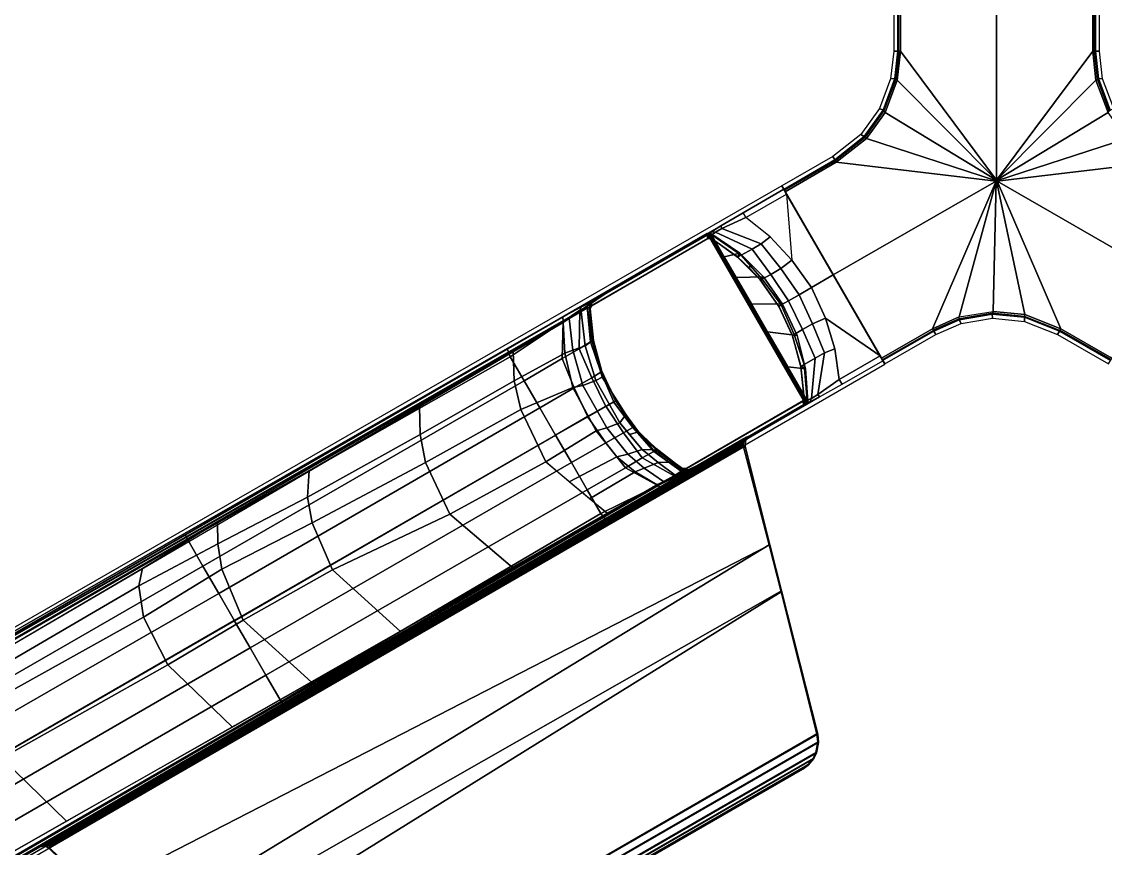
# Model space of a CAD drawing. Header units: millimetres. Extents: x 22804 to 54168, y 19058 to 39187.
# Drawn here: x 47854.3 to 48073.3, y 25309.7 to 25476.7 of the extents above; entities that cross this region are included whole.
import ezdxf

# ---------------------------------------------------------------- set-up
doc = ezdxf.new("R2010")
doc.units = ezdxf.units.MM
doc.header["$LTSCALE"] = 20
for name, color, linetype in [('Furniture', 31, 'Continuous'), ('TABLE-BASE', 6, 'Continuous'), ('TABLE-TOPVEN', 6, 'Continuous')]:
    doc.layers.add(name, color=color, linetype=linetype)

# ---------------------------------------------------------------- blocks, each defined once
blk = doc.blocks.new('table')
at = {"layer": 'TABLE-BASE', "color": 4}
for p, q in [((-3.7026, 9.5598, 25.958), (-3.699, 9.5501, 25.958)), ((-3.699, 9.5393, 25.958), (-3.7025, 9.5254, 25.958)), ((-3.699, 9.5501, 25.958), (-3.699, 9.5393, 25.958))]:
    blk.add_line(p, q, dxfattribs=at)
for points in [[(-5.9986, 12.0245, 4.0515), (-5.251, 13.3195, 4.0515), (-5.9133, 13.7019, 3.9329), (-6.1478, 13.2956, 3.9329)], [(-6.001, 12.0205, 4.0515), (-5.9986, 12.0245, 4.0515), (-6.1478, 13.2956, 3.9329), (-6.3382, 13.055, 3.9302)], [(-5.9986, 12.0245, 4.0515), (-4.8232, 12.5309, 3.9329), (-4.5886, 12.9371, 3.9329), (-5.251, 13.3195, 4.0515)], [(-6.001, 12.0205, 4.0515), (-6.3382, 13.055, 3.9302), (-6.5445, 12.9069, 3.9287), (-6.0056, 12.0205, 4.0515)], [(-6.5621, 12.9235, 3.9006), (-6.576, 12.9522, 2.988), (-6.8121, 12.8634, 2.988), (-6.8138, 12.8303, 3.9033)], [(-4.8232, 12.5309, 3.9329), (-4.8121, 12.5243, 3.9238), (-4.5774, 12.9306, 3.9225), (-4.5886, 12.9371, 3.9329)], [(-4.8121, 12.5243, 3.9238), (-4.8052, 12.5201, 3.9054), (-4.5705, 12.9266, 3.9054), (-4.5774, 12.9306, 3.9225)], [(-6.8138, 12.8303, 3.9033), (-6.8121, 12.8634, 2.988), (-7.0315, 12.8382, 2.988), (-7.0315, 12.8062, 3.9054)], [(-6.556, 12.9168, 3.9114), (-6.5621, 12.9235, 3.9006), (-6.8138, 12.8303, 3.9033), (-6.8091, 12.8218, 3.9225)], [(-6.5445, 12.9069, 3.9287), (-6.556, 12.9168, 3.9114), (-6.8091, 12.8218, 3.9225), (-6.8009, 12.8104, 3.9311)], [(-6.0056, 12.0205, 4.0515), (-6.5445, 12.9069, 3.9287), (-6.8009, 12.8104, 3.9311)], [(-4.8052, 12.5201, 3.9054), (-4.7775, 12.5041, 2.988), (-4.5428, 12.9106, 2.988), (-4.5705, 12.9266, 3.9054)], [(-7.0315, 12.8062, 3.9054), (-7.0315, 12.8382, 2.988), (-7.501, 12.8382, 2.988), (-7.501, 12.8062, 3.9054)], [(-7.0317, 12.7982, 3.9238), (-7.0315, 12.8062, 3.9054), (-7.501, 12.8062, 3.9054), (-7.501, 12.8001, 3.9225)], [(-7.0319, 12.7852, 3.9329), (-7.0317, 12.7982, 3.9238), (-7.501, 12.8001, 3.9225), (-7.501, 12.7853, 3.9329)], [(-6.0056, 12.0205, 4.0515), (-7.0319, 12.7852, 3.9329), (-7.501, 12.7853, 3.9329), (-7.501, 12.0205, 4.0515)], [(-6.8009, 12.8104, 3.9311), (-6.8091, 12.8218, 3.9225), (-7.0317, 12.7982, 3.9238), (-7.0319, 12.7852, 3.9329)], [(-6.0056, 12.0205, 4.0515), (-6.8009, 12.8104, 3.9311), (-7.0319, 12.7852, 3.9329), (-6.0056, 12.0205, 4.0515)], [(-6.8091, 12.8218, 3.9225), (-6.8138, 12.8303, 3.9033), (-7.0315, 12.8062, 3.9054), (-7.0317, 12.7982, 3.9238)], [(-4.9364, 12.2458, 3.9302), (-4.8233, 12.531, 3.9329), (-5.9986, 12.0245, 4.0515), (-6.001, 12.0205, 4.0515)], [(-4.9364, 12.2458, 3.9302), (-4.9218, 12.2421, 3.9212), (-4.8105, 12.5235, 3.9225), (-4.8233, 12.531, 3.9329)], [(-4.9218, 12.2421, 3.9212), (-4.9141, 12.2422, 3.9021), (-4.8053, 12.5203, 3.9054), (-4.8105, 12.5235, 3.9225)], [(-4.9141, 12.2422, 3.9021), (-4.8815, 12.2414, 2.988), (-4.7775, 12.5042, 2.988), (-4.8053, 12.5203, 3.9054)], [(-5.9986, 12.0164, 4.0515), (-4.9615, 11.9931, 3.9287), (-4.9364, 12.2458, 3.9302), (-6.001, 12.0205, 4.0515)], [(-4.9615, 11.9931, 3.9287), (-4.9472, 11.9881, 3.9114), (-4.9218, 12.2421, 3.9212), (-4.9364, 12.2458, 3.9302)], [(-4.9472, 11.9881, 3.9114), (-4.9383, 11.9862, 3.9006), (-4.9141, 12.2422, 3.9021), (-4.9218, 12.2421, 3.9212)], [(-4.9383, 11.9862, 3.9006), (-4.9065, 11.9885, 2.988), (-4.8815, 12.2414, 2.988), (-4.9141, 12.2422, 3.9021)], [(-6.0056, 12.0205, 4.0515), (-7.501, 12.0205, 4.0515), (-7.501, 11.2556, 3.9329), (-7.0319, 11.2557, 3.9329)], [(-6.0056, 12.0205, 4.0515), (-7.0318, 11.2556, 3.9329), (-6.8008, 11.2304, 3.9311), (-6.0056, 12.0205, 4.0515)], [(-6.8008, 11.2304, 3.9311), (-6.8008, 11.2304, 3.9311), (-6.5444, 11.134, 3.9287), (-6.0056, 12.0205, 4.0515)], [(-6.0056, 12.0205, 4.0515), (-6.5444, 11.134, 3.9287), (-6.3381, 10.9859, 3.9302), (-6.001, 12.0205, 4.0515)], [(-6.3381, 10.9859, 3.9302), (-6.1477, 10.7453, 3.9329), (-5.9986, 12.0164, 4.0515), (-6.001, 12.0205, 4.0515)], [(-5.9986, 12.0164, 4.0515), (-6.1478, 10.7453, 3.9329), (-5.9133, 10.339, 3.9329), (-5.251, 10.7214, 4.0515)], [(-5.9986, 12.0164, 4.0515), (-4.8231, 11.5102, 3.9329), (-4.9169, 11.7228, 3.9311), (-5.9986, 12.0164, 4.0515)], [(-4.9169, 11.7228, 3.9311), (-4.9169, 11.7228, 3.9311), (-4.9615, 11.9931, 3.9287), (-5.9986, 12.0164, 4.0515)], [(-5.9986, 12.0164, 4.0515), (-5.251, 10.7214, 4.0515), (-4.5886, 11.1038, 3.9329), (-4.8232, 11.51, 3.9329)], [(-4.9028, 11.7214, 3.9225), (-4.8932, 11.7216, 3.9033), (-4.9383, 11.9862, 3.9006), (-4.9472, 11.9881, 3.9114)], [(-4.8932, 11.7216, 3.9033), (-4.8653, 11.7396, 2.988), (-4.9065, 11.9885, 2.988), (-4.9383, 11.9862, 3.9006)], [(-4.8231, 11.5102, 3.9329), (-4.812, 11.5168, 3.9238), (-4.9028, 11.7214, 3.9225), (-4.9169, 11.7228, 3.9311)], [(-4.812, 11.5168, 3.9238), (-4.8051, 11.521, 3.9054), (-4.8932, 11.7216, 3.9033), (-4.9028, 11.7214, 3.9225)], [(-4.8051, 11.521, 3.9054), (-4.7774, 11.537, 2.988), (-4.8653, 11.7396, 2.988), (-4.8932, 11.7216, 3.9033)], [(-4.5886, 11.1038, 3.9329), (-4.5758, 11.1112, 3.9225), (-4.8104, 11.5176, 3.9225), (-4.8232, 11.51, 3.9329)], [(-4.5758, 11.1112, 3.9225), (-4.5705, 11.1143, 3.9054), (-4.8052, 11.5208, 3.9054), (-4.8104, 11.5176, 3.9225)], [(-4.5705, 11.1143, 3.9054), (-4.5428, 11.1303, 2.988), (-4.7775, 11.5368, 2.988), (-4.8052, 11.5208, 3.9054)], [(-7.501, 11.2556, 3.9329), (-7.501, 11.2408, 3.9225), (-7.0317, 11.2408, 3.9225), (-7.0319, 11.2557, 3.9329)], [(-7.501, 11.2408, 3.9225), (-7.501, 11.2347, 3.9054), (-7.0315, 11.2347, 3.9054), (-7.0317, 11.2408, 3.9225)], [(-7.501, 11.2347, 3.9054), (-7.501, 11.2027, 2.988), (-7.0315, 11.2027, 2.988), (-7.0315, 11.2347, 3.9054)], [(-7.0318, 11.2556, 3.9329), (-7.0316, 11.2426, 3.9238), (-6.809, 11.219, 3.9225), (-6.8008, 11.2304, 3.9311)], [(-7.0316, 11.2426, 3.9238), (-7.0314, 11.2346, 3.9054), (-6.8137, 11.2105, 3.9033), (-6.809, 11.219, 3.9225)], [(-7.0314, 11.2346, 3.9054), (-7.0314, 11.2025, 2.988), (-6.812, 11.1774, 2.988), (-6.8137, 11.2105, 3.9033)], [(-6.809, 11.219, 3.9225), (-6.8137, 11.2105, 3.9033), (-6.5619, 11.1173, 3.9006), (-6.5559, 11.1241, 3.9114)], [(-6.8137, 11.2105, 3.9033), (-6.812, 11.1774, 2.988), (-6.5759, 11.0886, 2.988), (-6.5619, 11.1173, 3.9006)], [(-6.8008, 11.2304, 3.9311), (-6.809, 11.219, 3.9225), (-6.5559, 11.1241, 3.9114), (-6.5444, 11.134, 3.9287)], [(-6.5559, 11.1241, 3.9114), (-6.5619, 11.1173, 3.9006), (-6.3523, 10.9683, 3.9021), (-6.3486, 10.9751, 3.9212)], [(-6.5444, 11.134, 3.9287), (-6.5559, 11.1241, 3.9114), (-6.3486, 10.9751, 3.9212), (-6.3381, 10.9859, 3.9302)], [(-5.9314, 10.3286, 3.9054), (-5.9592, 10.3125, 2.988), (-4.5428, 11.1303, 2.988), (-4.5705, 11.1143, 3.9054)], [(-6.5619, 11.1173, 3.9006), (-6.5759, 11.0886, 2.988), (-6.3693, 10.9405, 2.988), (-6.3523, 10.9683, 3.9021)], [(-5.9245, 10.3325, 3.9225), (-5.9314, 10.3286, 3.9054), (-4.5705, 11.1143, 3.9054), (-4.5758, 11.1112, 3.9225)], [(-5.9133, 10.339, 3.9329), (-5.9245, 10.3325, 3.9225), (-4.5758, 11.1112, 3.9225), (-4.5886, 11.1038, 3.9329)], [(-5.251, 10.7214, 4.0515), (-5.2661, 10.7127, 3.9329), (-4.5886, 11.1038, 3.9329), (-5.251, 10.7214, 4.0515)], [(-4.9068, 10.6594, 4.022), (-4.6067, 11.0934, 3.9392), (-5.251, 10.7214, 3.9326), (-5.1505, 10.5475, 4.0395)], [(-4.9068, 10.6594, 4.022), (-4.6642, 10.7337, 3.9902), (-4.4196, 10.7694, 3.9391), (-4.6067, 11.0934, 3.9392)], [(-4.4196, 10.7694, 3.9391), (-4.3817, 10.7912, 3.8821), (-4.5688, 11.1153, 3.8821), (-4.6067, 11.0934, 3.9392)], [(-6.3523, 10.9683, 3.9021), (-6.3693, 10.9405, 2.988), (-6.1937, 10.719, 2.988), (-6.166, 10.7351, 3.9054)], [(-6.3486, 10.9751, 3.9212), (-6.3523, 10.9683, 3.9021), (-6.166, 10.7351, 3.9054), (-6.1606, 10.738, 3.9225)], [(-6.3381, 10.9859, 3.9302), (-6.3486, 10.9751, 3.9212), (-6.1606, 10.738, 3.9225), (-6.1477, 10.7453, 3.9329)], [(-4.2806, 10.6114, 3.9476), (-4.3817, 10.7912, 3.8821), (-4.4196, 10.7694, 3.9391), (-4.2995, 10.5986, 3.999)], [(-6.1662, 10.7351, 3.9054), (-6.1939, 10.7191, 2.988), (-5.9592, 10.3125, 2.988), (-5.9314, 10.3286, 3.9054)], [(-6.1591, 10.7389, 3.9238), (-6.1662, 10.7351, 3.9054), (-5.9314, 10.3286, 3.9054), (-5.9245, 10.3325, 3.9225)], [(-6.1478, 10.7453, 3.9329), (-6.1591, 10.7389, 3.9238), (-5.9245, 10.3325, 3.9225), (-5.9133, 10.339, 3.9329)], [(-5.8144, 10.3961, 3.9506), (-5.9133, 10.339, 3.9329), (-5.2661, 10.7127, 3.9329), (-5.251, 10.7214, 4.0515)], [(-5.8952, 10.3495, 3.9392), (-5.3694, 10.3923, 4.022), (-5.1505, 10.5475, 4.0395), (-5.251, 10.7214, 3.9326)], [(-4.6303, 10.6508, 4.0744), (-4.6642, 10.7337, 3.9902), (-4.9068, 10.6594, 4.022), (-4.8632, 10.5566, 4.1015)], [(-4.2995, 10.5986, 3.999), (-4.4196, 10.7694, 3.9391), (-4.6642, 10.7337, 3.9902), (-4.6303, 10.6508, 4.0744)], [(-5.0939, 10.4494, 4.1169), (-4.8632, 10.5566, 4.1015), (-4.9068, 10.6594, 4.022), (-5.1505, 10.5475, 4.0395)], [(-4.5889, 10.5768, 4.1825), (-4.6303, 10.6508, 4.0744), (-4.8632, 10.5566, 4.1015), (-4.8183, 10.4768, 4.2037)], [(-4.2683, 10.5476, 4.0852), (-4.2995, 10.5986, 3.999), (-4.6303, 10.6508, 4.0744), (-4.5889, 10.5768, 4.1825)], [(-4.2414, 10.5344, 4.0784), (-4.2806, 10.6114, 3.9476), (-4.2995, 10.5986, 3.999), (-4.2683, 10.5476, 4.0852)], [(-4.2414, 10.5344, 4.0784), (-3.6441, 9.5023, 4.0428), (-3.5552, 9.3573, 3.9158), (-4.2806, 10.6114, 3.9476)], [(-1.5971, 10.5974, 27.324), (-1.5307, 10.6049, 27.324), (-1.5332, 10.599, 27.0268), (-1.5997, 10.5914, 27.0268)], [(0.9942, 6.2317, 27.324), (-1.5307, 10.6049, 27.324), (-1.5971, 10.5974, 27.324), (0.9545, 6.1779, 27.324)], [(-1.5307, 10.6049, 27.324), (-1.448, 10.589, 27.324), (-1.4505, 10.583, 27.0268), (-1.5332, 10.599, 27.0268)], [(0.9942, 6.2317, 27.324), (1.0217, 6.3113, 27.324), (-1.448, 10.589, 27.324), (-1.5307, 10.6049, 27.324)], [(-5.5837, 9.7359, 27.3241), (-4.2328, 10.5158, 27.324), (-4.2456, 10.5189, 27.324), (-5.58, 9.7485, 27.324)], [(-5.5829, 9.7265, 27.3241), (-4.2252, 10.5104, 27.324), (-4.2328, 10.5158, 27.324), (-5.5837, 9.7359, 27.3241)], [(-5.1505, 10.5475, 4.0395), (-5.3694, 10.3923, 4.022), (-5.3021, 10.3032, 4.1015), (-5.0939, 10.4494, 4.1169)], [(-5.0452, 10.3651, 4.2161), (-4.8183, 10.4768, 4.2037), (-4.8632, 10.5566, 4.1015), (-5.0939, 10.4494, 4.1169)], [(-4.5375, 10.4907, 4.3203), (-4.5889, 10.5768, 4.1825), (-4.8183, 10.4768, 4.2037), (-4.7778, 10.4095, 4.3331)], [(-4.254, 10.5147, 4.2437), (-4.2683, 10.5476, 4.0852), (-4.5889, 10.5768, 4.1825), (-4.5375, 10.4907, 4.3203)], [(-4.2694, 10.4887, 4.988), (-4.254, 10.5147, 4.2437), (-4.5375, 10.4907, 4.3203), (-4.5206, 10.4645, 4.988)], [(-4.2456, 10.5189, 27.324), (-4.2694, 10.4887, 25.294), (-4.525, 10.4637, 25.294), (-4.5055, 10.5004, 27.324)], [(-4.2456, 10.5189, 27.324), (-4.5055, 10.5004, 27.324), (-4.5207, 10.3601, 27.324), (-4.2456, 10.5189, 27.324)], [(-4.2328, 10.5158, 27.324), (-4.2592, 10.487, 25.294), (-4.2694, 10.4887, 25.294), (-4.2456, 10.5189, 27.324)], [(-4.2431, 10.4737, 4.988), (-4.228, 10.4997, 4.2437), (-4.254, 10.5147, 4.2437), (-4.2694, 10.4887, 4.988)], [(-4.254, 10.5147, 4.2437), (-4.228, 10.4997, 4.2437), (-4.2414, 10.5344, 4.0784), (-4.2683, 10.5476, 4.0852)], [(-4.2252, 10.5104, 27.324), (-4.246, 10.4778, 25.294), (-4.2592, 10.487, 25.294), (-4.2328, 10.5158, 27.324)], [(-3.6814, 9.553, 4.2437), (-3.6441, 9.5023, 4.0428), (-4.2414, 10.5344, 4.0784), (-4.228, 10.4997, 4.2437)], [(0.1119, 5.3098, 27.324), (0.9545, 6.1779, 27.324), (-1.5971, 10.5974, 27.324), (-2.7369, 10.3102, 27.324)], [(-2.7369, 10.3102, 27.324), (-1.5971, 10.5974, 27.324), (-1.5997, 10.5914, 27.0268), (-2.7291, 10.3068, 27.0268)], [(-1.5997, 10.5914, 27.0268), (0.948, 6.1787, 27.0268), (0.2691, 5.4796, 27.0137), (-2.7291, 10.3068, 27.0268)], [(-1.5997, 10.5914, 27.0268), (-1.5332, 10.599, 27.0268), (0.9877, 6.2325, 27.0268), (0.948, 6.1787, 27.0268)], [(-1.4505, 10.583, 27.0268), (1.0153, 6.3121, 27.0268), (0.9877, 6.2325, 27.0268), (-1.5332, 10.599, 27.0268)], [(-1.448, 10.589, 27.324), (-1.4028, 10.5665, 27.324), (-1.4053, 10.5605, 27.0268), (-1.4505, 10.583, 27.0268)], [(-1.4505, 10.583, 27.0268), (-1.4053, 10.5605, 27.0268), (1.0184, 6.3625, 27.0268), (1.0153, 6.3121, 27.0268)], [(1.0249, 6.3617, 27.324), (-1.4028, 10.5665, 27.324), (-1.448, 10.589, 27.324), (1.0217, 6.3113, 27.324)], [(-1.4028, 10.5665, 27.324), (-1.3506, 10.5227, 27.324), (-1.3532, 10.5167, 27.0268), (-1.4053, 10.5605, 27.0268)], [(-1.3532, 10.5167, 27.0268), (1.0065, 6.4296, 27.0268), (1.0184, 6.3625, 27.0268), (-1.4053, 10.5605, 27.0268)], [(1.0249, 6.3617, 27.324), (1.013, 6.4288, 27.324), (-1.3506, 10.5227, 27.324), (-1.4028, 10.5665, 27.324)], [(-1.3506, 10.5227, 27.324), (-1.3196, 10.48, 27.324), (-1.3221, 10.474, 27.0268), (-1.3532, 10.5167, 27.0268)], [(-1.3532, 10.5167, 27.0268), (-1.3221, 10.474, 27.0268), (0.9851, 6.4778, 27.0268), (1.0065, 6.4296, 27.0268)], [(0.9916, 6.477, 27.324), (-1.3196, 10.48, 27.324), (-1.3506, 10.5227, 27.324), (1.013, 6.4288, 27.324)], [(-4.2201, 10.5039, 27.324), (-4.2252, 10.5104, 27.324), (-5.5829, 9.7265, 27.3241), (-5.5798, 9.7189, 27.3241)], [(-0.1795, 3.5053, 27.324), (-4.2201, 10.5039, 27.3241), (-5.5798, 9.7189, 27.3241), (-1.5391, 2.7203, 27.324)], [(-5.0939, 10.4494, 4.1169), (-5.3021, 10.3032, 4.1015), (-5.2555, 10.2244, 4.2037), (-5.0452, 10.3651, 4.2161)], [(-5.0123, 10.308, 4.3405), (-4.7778, 10.4095, 4.3331), (-4.8183, 10.4768, 4.2037), (-5.0452, 10.3651, 4.2161)], [(-4.7686, 10.4335, 27.324), (-5.0183, 10.3187, 27.324), (-5.0204, 10.0716, 27.324), (-4.7995, 10.1991, 27.324)], [(-4.7686, 10.4335, 27.324), (-4.7741, 10.3949, 25.294), (-5.0017, 10.2879, 25.294), (-5.0183, 10.3187, 27.324)], [(-4.5055, 10.5004, 27.324), (-4.7686, 10.4335, 27.324), (-4.7995, 10.1991, 27.324), (-4.5207, 10.3601, 27.324)], [(-4.5206, 10.4645, 4.988), (-4.5375, 10.4907, 4.3203), (-4.7778, 10.4095, 4.3331), (-4.7673, 10.3975, 4.988)], [(-4.5055, 10.5004, 27.324), (-4.525, 10.4637, 25.294), (-4.7741, 10.3949, 25.294), (-4.7686, 10.4335, 27.324)], [(-4.525, 10.4637, 25.294), (-4.5203, 10.4647, 4.988), (-4.7669, 10.3977, 4.988), (-4.7741, 10.3949, 25.294)], [(-4.2694, 10.4887, 25.294), (-4.269, 10.4889, 4.988), (-4.5203, 10.4647, 4.988), (-4.525, 10.4637, 25.294)], [(-4.2694, 10.4887, 25.294), (-4.2592, 10.487, 25.294), (-4.2538, 10.485, 4.988), (-4.269, 10.4889, 4.988)], [(-4.2592, 10.487, 25.294), (-4.246, 10.4778, 25.294), (-4.2458, 10.4784, 4.988), (-4.2538, 10.485, 4.988)], [(-4.2458, 10.4784, 4.988), (-3.709, 9.5488, 4.988), (-3.7071, 9.5382, 4.988), (-4.2538, 10.485, 4.988)], [(-4.2201, 10.5039, 27.324), (-4.2431, 10.4737, 25.294), (-4.246, 10.4778, 25.294), (-4.2252, 10.5104, 27.324)], [(-4.246, 10.4778, 25.294), (-4.2431, 10.4737, 25.294), (-4.2427, 10.4739, 4.988), (-4.2458, 10.4784, 4.988)], [(-3.709, 9.5488, 4.988), (-4.2458, 10.4784, 4.988), (-4.2427, 10.4739, 4.988), (-3.7111, 9.5532, 4.988)], [(-4.2431, 10.4737, 4.988), (-3.7115, 9.5531, 4.988), (-3.6814, 9.553, 4.2437), (-4.228, 10.4997, 4.2437)], [(-4.2431, 10.4737, 25.294), (-3.7115, 9.5529, 25.294), (-3.7111, 9.5532, 4.988), (-4.2427, 10.4739, 4.988)], [(-1.3196, 10.48, 27.324), (0.9916, 6.477, 27.324), (0.9851, 6.4778, 27.0268), (-1.3221, 10.474, 27.0268)], [(-5.8952, 10.3495, 3.9392), (-5.9331, 10.3276, 3.8821), (-5.746, 10.0035, 3.8821), (-5.7082, 10.0254, 3.9391)], [(-5.8952, 10.3495, 3.9392), (-5.3694, 10.3923, 4.022), (-5.555, 10.2194, 3.9902), (-5.7082, 10.0254, 3.9391)], [(-5.3021, 10.3032, 4.1015), (-5.3694, 10.3923, 4.022), (-5.555, 10.2194, 3.9902), (-5.5001, 10.1486, 4.0744)], [(-5.0452, 10.3651, 4.2161), (-5.2555, 10.2244, 4.2037), (-5.2174, 10.1557, 4.3331), (-5.0123, 10.308, 4.3405)], [(-5.0009, 10.2883, 4.988), (-4.7673, 10.3975, 4.988), (-4.7778, 10.4095, 4.3331), (-5.0123, 10.308, 4.3405)], [(-4.7669, 10.3977, 4.988), (-5.0006, 10.2885, 4.988), (-5.0017, 10.2879, 25.294), (-4.7741, 10.3949, 25.294)], [(-5.2555, 10.2244, 4.2037), (-5.3021, 10.3032, 4.1015), (-5.5001, 10.1486, 4.0744), (-5.4568, 10.0757, 4.1825)], [(-5.0183, 10.3187, 27.324), (-5.2366, 10.1655, 27.324), (-5.2308, 9.9501, 27.324), (-5.0204, 10.0716, 27.324)], [(-5.0183, 10.3187, 27.324), (-5.0017, 10.2879, 25.294), (-5.217, 10.137, 25.294), (-5.2366, 10.1655, 27.324)], [(-5.0123, 10.308, 4.3405), (-5.2174, 10.1557, 4.3331), (-5.2123, 10.1405, 4.988), (-5.0009, 10.2883, 4.988)], [(-5.2068, 10.1451, 25.294), (-5.0002, 10.2887, 25.294), (-5.0006, 10.2885, 4.988), (-5.2119, 10.1407, 4.988)], [(-3.1033, 10.2178, 27.324), (-2.7369, 10.3102, 27.324), (-2.7291, 10.3068, 27.0268), (-3.1034, 10.2112, 26.9551)], [(-2.7291, 10.3068, 27.0268), (0.2691, 5.4796, 27.0137), (-0.0334, 5.1681, 27.0079), (-3.1034, 10.2112, 26.9551)], [(-0.34, 4.8443, 27.324), (0.1119, 5.3098, 27.324), (-2.7369, 10.3102, 27.324), (-3.1033, 10.2178, 27.324)], [(-5.5001, 10.1486, 4.0744), (-5.555, 10.2194, 3.9902), (-5.7082, 10.0254, 3.9391), (-5.6204, 9.8361, 3.999)], [(-5.2174, 10.1557, 4.3331), (-5.2555, 10.2244, 4.2037), (-5.4568, 10.0757, 4.1825), (-5.4079, 9.9882, 4.3203)], [(-3.8883, 10.02, 27.324), (-3.1033, 10.2178, 27.324), (-3.1034, 10.2112, 26.9551), (-3.8942, 10.006, 26.6301)], [(-3.1034, 10.2112, 26.9551), (-0.0334, 5.1681, 27.0079), (-0.6983, 4.4833, 26.9951), (-3.8942, 10.006, 26.6301)], [(-0.6912, 4.4824, 27.324), (-0.34, 4.8443, 27.324), (-3.1033, 10.2178, 27.324), (-3.8883, 10.02, 27.324)], [(-5.4568, 10.0757, 4.1825), (-5.5001, 10.1486, 4.0744), (-5.6204, 9.8361, 3.999), (-5.5918, 9.7835, 4.0852)], [(-5.2366, 10.1655, 27.324), (-5.4236, 9.977, 27.324), (-5.3956, 9.8549, 27.324), (-5.2308, 9.9501, 27.324)], [(-5.2123, 10.1405, 4.988), (-5.2174, 10.1557, 4.3331), (-5.4079, 9.9882, 4.3203), (-5.3937, 9.9605, 4.988)], [(-5.2068, 10.1451, 25.294), (-5.2119, 10.1407, 4.988), (-5.3933, 9.9607, 4.988), (-5.3909, 9.9638, 25.294)], [(-5.2366, 10.1655, 27.324), (-5.217, 10.137, 25.294), (-5.3057, 10.0562, 25.294), (-5.3391, 10.0622, 27.324)], [(-5.6204, 9.8361, 3.999), (-5.7082, 10.0254, 3.9391), (-5.746, 10.0035, 3.8821), (-5.6409, 9.8261, 3.9476)], [(-5.4079, 9.9882, 4.3203), (-5.4568, 10.0757, 4.1825), (-5.5918, 9.7835, 4.0852), (-5.5704, 9.7546, 4.2437)], [(-5.3391, 10.0622, 27.324), (-5.3057, 10.0562, 25.294), (-5.3947, 9.9603, 25.294), (-5.4236, 9.977, 27.324)], [(-3.9305, 10.0242, 27.324), (-3.9364, 10.0102, 26.6301), (-3.9636, 10.0354, 26.6301), (-3.9577, 10.0493, 27.324)], [(-3.9623, 10.0323, 26.6077), (-3.9636, 10.0354, 26.6301), (-3.9444, 10.0033, 26.6012), (-3.9499, 10.0096, 26.5697)], [(-3.9221, 9.9731, 26.5817), (-3.9251, 9.9708, 26.5718), (-3.9636, 10.0354, 26.6301), (-3.9364, 10.0102, 26.6301)], [(-3.9305, 10.0242, 27.324), (-3.9577, 10.0493, 27.324), (-0.7004, 4.4077, 27.324), (-0.7082, 4.4479, 27.324)], [(-3.9251, 9.9708, 26.5718), (-3.9267, 9.9688, 26.5559), (-3.9499, 10.0096, 26.5697), (-3.9444, 10.0033, 26.6012)], [(-3.9364, 10.0102, 26.6301), (-3.9305, 10.0242, 27.324), (-3.8883, 10.02, 27.324), (-3.8942, 10.006, 26.6301)], [(-3.9221, 9.9731, 26.5817), (-3.9364, 10.0102, 26.6301), (-3.9177, 9.9763, 26.5909)], [(-3.9177, 9.9763, 26.5909), (-3.9364, 10.0102, 26.6301), (-3.9101, 9.9814, 26.6011)], [(-3.9101, 9.9814, 26.6011), (-3.9364, 10.0102, 26.6301), (-3.8947, 9.9911, 26.6125)], [(-3.8866, 9.9959, 26.6155), (-3.8947, 9.9911, 26.6125), (-3.9364, 10.0102, 26.6301), (-3.8942, 10.006, 26.6301)], [(-3.8883, 10.02, 27.324), (-3.9305, 10.0242, 27.324), (-0.7082, 4.4479, 27.324), (-0.6912, 4.4824, 27.324)], [(-3.8866, 9.9959, 26.6155), (-3.8942, 10.006, 26.6301), (-0.6983, 4.4833, 26.9951), (-0.7062, 4.5, 26.9791)], [(-5.3956, 9.8549, 27.324), (-5.4236, 9.977, 27.324), (-5.58, 9.7485, 27.324), (-5.3956, 9.8549, 27.324)], [(-5.4236, 9.977, 27.324), (-5.3947, 9.9603, 25.294), (-5.5419, 9.754, 25.294), (-5.58, 9.7485, 27.324)], [(-5.3937, 9.9605, 4.988), (-5.4079, 9.9882, 4.3203), (-5.5704, 9.7546, 4.2437), (-5.5402, 9.755, 4.988)], [(-5.3909, 9.9638, 25.294), (-5.3933, 9.9607, 4.988), (-5.5399, 9.7552, 4.988), (-5.5403, 9.7549, 25.294)], [(-3.9267, 9.9688, 26.5559), (-3.9251, 9.9708, 26.5718), (-0.7447, 4.4749, 26.9354), (-0.7463, 4.4729, 26.9194)], [(-3.9251, 9.9708, 26.5718), (-3.9221, 9.9731, 26.5817), (-0.7417, 4.4773, 26.9452), (-0.7447, 4.4749, 26.9354)], [(-3.9221, 9.9731, 26.5817), (-3.9177, 9.9763, 26.5909), (-0.7373, 4.4804, 26.9544), (-0.7417, 4.4773, 26.9452)], [(-3.9177, 9.9763, 26.5909), (-3.9101, 9.9814, 26.6011), (-0.7297, 4.4855, 26.9647), (-0.7373, 4.4804, 26.9544)], [(-3.9101, 9.9814, 26.6011), (-3.8999, 9.9878, 26.6096), (-0.7195, 4.4919, 26.9732), (-0.7297, 4.4855, 26.9647)], [(-3.8999, 9.9878, 26.6096), (-3.8947, 9.9911, 26.6125), (-0.7143, 4.4952, 26.9761), (-0.7195, 4.4919, 26.9732)], [(-3.8947, 9.9911, 26.6125), (-3.8866, 9.9959, 26.6155), (-0.7062, 4.5, 26.9791), (-0.7143, 4.4952, 26.9761)], [(-5.5918, 9.7835, 4.0852), (-5.6204, 9.8361, 3.999), (-5.6409, 9.8261, 3.9476), (-5.5938, 9.7536, 4.0784)], [(-5.6409, 9.8261, 3.9476), (-4.9175, 8.5708, 3.9158), (-4.9987, 8.7203, 4.0428), (-5.5938, 9.7536, 4.0784)], [(-5.5918, 9.7835, 4.0852), (-5.5938, 9.7536, 4.0784), (-5.5704, 9.7246, 4.2437), (-5.5704, 9.7546, 4.2437)], [(-5.5704, 9.7246, 4.2437), (-5.5938, 9.7536, 4.0784), (-4.9987, 8.7203, 4.0428), (-5.0239, 8.778, 4.2437)], [(-5.58, 9.7485, 27.324), (-5.5419, 9.754, 25.294), (-5.5457, 9.7438, 25.294), (-5.5837, 9.7359, 27.3241)], [(-5.5837, 9.7359, 27.3241), (-5.5457, 9.7438, 25.294), (-5.5457, 9.7337, 25.294), (-5.5829, 9.7265, 27.3241)], [(-5.5402, 9.755, 4.988), (-5.5704, 9.7546, 4.2437), (-5.5704, 9.7246, 4.2437), (-5.5404, 9.7247, 4.988)], [(-5.5399, 9.7552, 4.988), (-5.5441, 9.74, 4.988), (-5.544, 9.7452, 25.294), (-5.5403, 9.7549, 25.294)], [(-5.5441, 9.74, 4.988), (-5.5424, 9.7298, 4.988), (-5.5426, 9.7292, 25.294), (-5.544, 9.7452, 25.294)], [(-0.1914, 3.5149, 27.008), (-3.6412, 9.4441, 26.5054), (-3.8091, 9.792, 27.324), (-0.1795, 3.5053, 27.324)], [(-5.5829, 9.7265, 27.3241), (-5.5457, 9.7337, 25.294), (-5.5421, 9.7237, 25.294), (-5.5798, 9.7189, 27.3241)], [(-5.5704, 9.7246, 4.2437), (-5.0239, 8.778, 4.2437), (-5.0088, 8.8039, 4.988), (-5.5404, 9.7247, 4.988)], [(-5.5424, 9.7298, 4.988), (-5.5401, 9.7249, 4.988), (-5.5405, 9.7246, 25.294), (-5.5426, 9.7292, 25.294)], [(-5.5401, 9.7249, 4.988), (-5.0085, 8.8041, 4.988), (-5.0089, 8.8039, 25.294), (-5.5405, 9.7246, 25.294)], [(-3.7025, 9.5254, 25.958), (-3.8554, 9.3181, 25.8546), (-3.8693, 9.3122, 25.5989), (-3.7066, 9.5242, 25.663)], [(-3.7066, 9.5242, 25.663), (-3.8693, 9.3122, 25.5989), (-3.8611, 9.3138, 25.294), (-3.7117, 9.5226, 25.294)], [(-3.8611, 9.3138, 25.294), (-3.8578, 9.3174, 4.988), (-3.7112, 9.5229, 4.988), (-3.7117, 9.5226, 25.294)], [(-3.8582, 9.3172, 4.988), (-3.8463, 9.2952, 4.3893), (-3.6815, 9.523, 4.2437), (-3.7116, 9.5227, 4.988)], [(-3.8463, 9.2952, 4.3893), (-3.7951, 9.2019, 4.1825), (-3.646, 9.4701, 4.064), (-3.6815, 9.523, 4.2437)], [(-3.763, 9.413, 25.9935), (-3.7489, 9.4534, 25.9238), (-3.7025, 9.5254, 25.958), (-3.6922, 9.5165, 26.0484)], [(-3.758, 9.3283, 26.0737), (-3.763, 9.413, 25.9935), (-3.6922, 9.5165, 26.0484), (-3.6591, 9.4644, 26.1465)], [(-3.7025, 9.5254, 25.958), (-3.7117, 9.5226, 25.294), (-3.708, 9.5325, 25.294), (-3.699, 9.5393, 25.958)], [(-3.7117, 9.5226, 25.294), (-3.7112, 9.5229, 4.988), (-3.7071, 9.5382, 4.988), (-3.708, 9.5325, 25.294)], [(-3.7116, 9.5227, 4.988), (-3.6815, 9.523, 4.2437), (-3.6814, 9.553, 4.2437), (-3.7115, 9.5531, 4.988)], [(-3.699, 9.5501, 25.958), (-3.7079, 9.5432, 25.294), (-3.7115, 9.5529, 25.294), (-3.7026, 9.5598, 25.958)], [(-3.7079, 9.5432, 25.294), (-3.709, 9.5488, 4.988), (-3.7111, 9.5532, 4.988), (-3.7115, 9.5529, 25.294)], [(-3.708, 9.5325, 25.294), (-3.7071, 9.5382, 4.988), (-3.709, 9.5488, 4.988), (-3.7079, 9.5432, 25.294)], [(-3.699, 9.5393, 25.958), (-3.708, 9.5325, 25.294), (-3.7079, 9.5432, 25.294), (-3.699, 9.5501, 25.958)], [(-3.6922, 9.5165, 26.0482), (-3.699, 9.5501, 25.958), (-3.7026, 9.5598, 25.958)], [(-3.6922, 9.5165, 26.0484), (-3.7025, 9.5254, 25.958), (-3.699, 9.5393, 25.958), (-3.6922, 9.5165, 26.0482)], [(-3.699, 9.5393, 25.958), (-3.699, 9.5393, 25.958), (-3.699, 9.5501, 25.958), (-3.6922, 9.5165, 26.0482)], [(-3.6814, 9.553, 4.2437), (-3.6815, 9.523, 4.2437), (-3.646, 9.4701, 4.064), (-3.6441, 9.5023, 4.0428)], [(-3.646, 9.4701, 4.064), (-3.5761, 9.3263, 3.9669), (-3.5552, 9.3573, 3.9158), (-3.6441, 9.5023, 4.0428)], [(-3.8624, 9.201, 26.0156), (-3.8598, 9.2879, 25.9335), (-3.763, 9.413, 25.9935), (-3.758, 9.3283, 26.0737)], [(-3.8598, 9.2879, 25.9335), (-3.8554, 9.3181, 25.8546), (-3.7489, 9.4534, 25.9238), (-3.763, 9.413, 25.9935)], [(-3.7951, 9.2019, 4.1825), (-3.7168, 9.0685, 4.0511), (-3.5761, 9.3263, 3.9669), (-3.646, 9.4701, 4.064)], [(-3.7135, 9.2184, 26.1244), (-3.758, 9.3283, 26.0737), (-3.6591, 9.4644, 26.1465), (-3.6075, 9.3704, 26.2035)], [(-0.4957, 4.0374, 26.8751), (-3.5915, 9.341, 26.2628), (-3.6412, 9.4441, 26.5054), (-0.5119, 4.0658, 26.9613)], [(-4.0452, 9.1324, 25.294), (-4.0392, 9.1373, 4.988), (-3.8578, 9.3174, 4.988), (-3.8611, 9.3138, 25.294)], [(-3.8693, 9.3122, 25.5989), (-4.0354, 9.1403, 25.5616), (-4.0452, 9.1324, 25.294), (-3.8611, 9.3138, 25.294)], [(-4.0396, 9.1371, 4.988), (-4.0367, 9.1277, 4.4021), (-3.8463, 9.2952, 4.3893), (-3.8582, 9.3172, 4.988)], [(-3.8554, 9.3181, 25.8546), (-4.0007, 9.168, 25.7974), (-4.0354, 9.1403, 25.5616), (-3.8693, 9.3122, 25.5989)], [(-4.0039, 9.1735, 25.9066), (-4.0007, 9.168, 25.7974), (-3.8554, 9.3181, 25.8546), (-3.8598, 9.2879, 25.9335)], [(-3.8244, 9.0874, 26.0666), (-3.8624, 9.201, 26.0156), (-3.758, 9.3283, 26.0737), (-3.7135, 9.2184, 26.1244)], [(-3.7168, 9.0685, 4.0511), (-3.5425, 8.7633, 3.952), (-3.3524, 8.8731, 3.8694), (-3.5761, 9.3263, 3.9669)], [(-3.7135, 9.2184, 26.1244), (-3.6075, 9.3704, 26.2035), (-3.5812, 9.3196, 26.2126), (-3.6849, 9.1468, 26.1429)], [(-3.6849, 9.1468, 26.1429), (-3.5812, 9.3196, 26.2126), (-3.3547, 8.9219, 26.2562), (-3.4695, 8.7837, 26.2126)], [(-0.4957, 4.0374, 26.8751), (-0.5135, 4.0205, 26.8191), (-3.586, 9.3296, 26.2362), (-3.5915, 9.341, 26.2628)], [(-0.5499, 3.997, 26.7966), (-3.5812, 9.3196, 26.2126), (-3.586, 9.3296, 26.2362), (-0.5135, 4.0205, 26.8191)], [(-3.5552, 9.3573, 3.9158), (-3.5761, 9.3263, 3.9669), (-3.3524, 8.8731, 3.8694), (-3.2972, 8.919, 3.7936)], [(-4.0367, 9.1277, 4.4021), (-3.9963, 9.0532, 4.2037), (-3.7951, 9.2019, 4.1825), (-3.8463, 9.2952, 4.3893)], [(-3.9831, 9.1012, 25.9897), (-4.0039, 9.1735, 25.9066), (-3.8598, 9.2879, 25.9335), (-3.8624, 9.201, 26.0156)], [(-4.0354, 9.1403, 25.5616), (-4.218, 9.0153, 25.5553), (-4.2517, 8.9888, 25.294), (-4.0452, 9.1324, 25.294)], [(-4.2506, 8.9895, 4.988), (-4.0392, 9.1373, 4.988), (-4.0452, 9.1324, 25.294), (-4.2517, 8.9888, 25.294)], [(-4.2428, 8.9748, 4.4094), (-4.0367, 9.1277, 4.4021), (-4.0396, 9.1371, 4.988), (-4.2509, 8.9893, 4.988)], [(-4.0007, 9.168, 25.7974), (-4.1704, 9.0427, 25.774), (-4.218, 9.0153, 25.5553), (-4.0354, 9.1403, 25.5616)], [(-4.14, 9.0714, 25.8863), (-4.1704, 9.0427, 25.774), (-4.0007, 9.168, 25.7974), (-4.0039, 9.1735, 25.9066)], [(-4.0758, 9.0244, 25.9697), (-4.14, 9.0714, 25.8863), (-4.0039, 9.1735, 25.9066), (-3.9831, 9.1012, 25.9897)], [(-4.034, 8.9197, 26.0265), (-4.0758, 9.0244, 25.9697), (-3.8624, 9.201, 26.0156), (-3.8244, 9.0874, 26.0666)], [(-3.9963, 9.0532, 4.2037), (-3.9148, 8.9139, 4.0783), (-3.7168, 9.0685, 4.0511), (-3.7951, 9.2019, 4.1825)], [(-3.8244, 9.0874, 26.0666), (-3.7135, 9.2184, 26.1244), (-3.6849, 9.1468, 26.1429), (-3.8037, 9.0002, 26.095)], [(-3.6849, 9.1468, 26.1429), (-3.4695, 8.7837, 26.2126), (-3.6061, 8.6218, 26.1615), (-3.8037, 9.0002, 26.095)], [(-4.4391, 8.8843, 25.874), (-4.4595, 8.8811, 25.7785), (-4.1704, 9.0427, 25.774), (-4.14, 9.0714, 25.8863)], [(-4.4103, 8.8318, 25.9702), (-4.4391, 8.8843, 25.874), (-4.14, 9.0714, 25.8863), (-4.0758, 9.0244, 25.9697)], [(-4.2081, 8.9117, 4.2161), (-3.9963, 9.0532, 4.2037), (-4.0367, 9.1277, 4.4021), (-4.2428, 8.9748, 4.4094)], [(-4.1239, 8.7671, 4.0936), (-3.9148, 8.9139, 4.0783), (-3.9963, 9.0532, 4.2037), (-4.2081, 8.9117, 4.2161)], [(-4.034, 8.9197, 26.0265), (-3.8244, 9.0874, 26.0666), (-3.8037, 9.0002, 26.095), (-4.0121, 8.8368, 26.0686)], [(-3.9148, 8.9139, 4.0783), (-3.7591, 8.6383, 3.9886), (-3.5425, 8.7633, 3.952), (-3.7168, 9.0685, 4.0511)], [(-4.9514, 8.6877, 26.5054), (-1.5415, 2.7354, 27.008), (-1.5391, 2.7203, 27.324), (-5.1688, 9.007, 27.324)], [(-4.385, 8.9236, 25.5655), (-4.49, 8.8778, 25.294), (-4.2517, 8.9888, 25.294), (-4.218, 9.0153, 25.5553)], [(-4.2509, 8.9893, 4.988), (-4.4846, 8.8802, 4.988), (-4.4779, 8.873, 4.4021), (-4.2425, 8.9751, 4.4094)], [(-4.2502, 8.9897, 25.294), (-4.4779, 8.8826, 25.294), (-4.4842, 8.8804, 4.988), (-4.2506, 8.9895, 4.988)], [(-4.2425, 8.9751, 4.4094), (-4.4779, 8.873, 4.4021), (-4.4336, 8.8008, 4.2037), (-4.2051, 8.9134, 4.2161)], [(-4.3725, 8.7308, 26.0322), (-4.4103, 8.8318, 25.9702), (-4.0758, 9.0244, 25.9697), (-4.034, 8.9197, 26.0265)], [(-4.3341, 8.9512, 25.7765), (-4.385, 8.9236, 25.5655), (-4.218, 9.0153, 25.5553), (-4.1704, 9.0427, 25.774)], [(-4.0121, 8.8368, 26.0686), (-3.8037, 9.0002, 26.095), (-3.6061, 8.6218, 26.1615), (-3.7642, 8.4343, 26.1023)], [(-4.7278, 8.803, 25.9478), (-4.7353, 8.8078, 25.8526), (-4.4595, 8.8811, 25.7785), (-4.4391, 8.8843, 25.874)], [(-4.4595, 8.8811, 25.7785), (-4.7353, 8.8078, 25.8526), (-4.7011, 8.8125, 25.6061), (-4.5051, 8.8697, 25.5772)], [(-4.7312, 8.8131, 4.988), (-4.7181, 8.7918, 4.3893), (-4.4779, 8.873, 4.4021), (-4.4846, 8.8802, 4.988)], [(-4.727, 8.8139, 25.294), (-4.7309, 8.8133, 4.988), (-4.4842, 8.8804, 4.988), (-4.4779, 8.8826, 25.294)], [(-4.6886, 8.748, 26.0365), (-4.7278, 8.803, 25.9478), (-4.4391, 8.8843, 25.874), (-4.4103, 8.8318, 25.9702)], [(-4.385, 8.9236, 25.5655), (-4.5051, 8.8697, 25.5772), (-4.6044, 8.8414, 25.294), (-4.49, 8.8778, 25.294)], [(-4.3341, 8.9512, 25.7765), (-4.4595, 8.8811, 25.7785), (-4.5051, 8.8697, 25.5772), (-4.385, 8.9236, 25.5655)], [(-4.2051, 8.9134, 4.2161), (-4.4336, 8.8008, 4.2037), (-4.3537, 8.6605, 4.0783), (-4.122, 8.7682, 4.0936)], [(-4.3725, 8.7308, 26.0322), (-4.034, 8.9197, 26.0265), (-4.0121, 8.8368, 26.0686), (-4.3557, 8.6504, 26.0759)], [(-3.9761, 8.513, 4.0097), (-3.7591, 8.6383, 3.9886), (-3.9148, 8.9139, 4.0783), (-4.1239, 8.7671, 4.0936)], [(-3.3547, 8.9219, 26.2562), (-2.9235, 8.1694, 26.3381), (-3.3478, 7.6724, 26.1831), (-3.7642, 8.4343, 26.1023)], [(-3.3524, 8.8731, 3.8694), (-1.8577, 6.3297, 3.6431), (-1.8114, 6.3608, 3.5733), (-3.2972, 8.919, 3.7936)], [(-5.0088, 8.8039, 4.988), (-5.0239, 8.778, 4.2437), (-4.9979, 8.763, 4.2437), (-4.9825, 8.7889, 4.988)], [(-5.0209, 8.7986, 25.958), (-5.0105, 8.8029, 25.294), (-5.0037, 8.7949, 25.294), (-5.0141, 8.7906, 25.958)], [(-5.0049, 8.7854, 25.958), (-5.0209, 8.7986, 25.958), (-5.0141, 8.7906, 25.958), (-5.0049, 8.7854, 25.958)], [(-5.0141, 8.7906, 25.958), (-5.0037, 8.7949, 25.294), (-4.9945, 8.7896, 25.294), (-5.0049, 8.7854, 25.958)], [(-5.0089, 8.8039, 25.294), (-5.0085, 8.8041, 4.988), (-5.0057, 8.8001, 4.988), (-5.0022, 8.7959, 25.294)], [(-5.0022, 8.7959, 25.294), (-5.0057, 8.8001, 4.988), (-4.9975, 8.7932, 4.988), (-4.9929, 8.7906, 25.294)], [(-4.9825, 8.7889, 4.988), (-4.9979, 8.763, 4.2437), (-4.7181, 8.7918, 4.3893), (-4.7312, 8.8131, 4.988)], [(-4.9979, 8.763, 4.2437), (-4.9698, 8.7058, 4.064), (-4.663, 8.7008, 4.1825), (-4.7181, 8.7918, 4.3893)], [(-4.9929, 8.7906, 25.294), (-4.9975, 8.7932, 4.988), (-4.9821, 8.7891, 4.988), (-4.9825, 8.7889, 25.294)], [(-4.9912, 8.7814, 25.958), (-4.9884, 8.784, 25.6934), (-4.7011, 8.8125, 25.6061), (-4.7353, 8.8078, 25.8526)], [(-4.9886, 8.768, 26.0482), (-4.9912, 8.7814, 25.958), (-4.7353, 8.8078, 25.8526), (-4.7278, 8.803, 25.9478)], [(-4.7278, 8.803, 25.9478), (-4.6886, 8.748, 26.0365), (-4.961, 8.7151, 26.1446), (-4.9886, 8.768, 26.0482)], [(-4.9884, 8.784, 25.6934), (-4.9842, 8.7879, 25.294), (-4.7319, 8.8123, 25.294), (-4.7011, 8.8125, 25.6061)], [(-4.9825, 8.7889, 25.294), (-4.9821, 8.7891, 4.988), (-4.7309, 8.8133, 4.988), (-4.727, 8.8139, 25.294)], [(-4.5051, 8.8697, 25.5772), (-4.7011, 8.8125, 25.6061), (-4.7319, 8.8123, 25.294), (-4.6044, 8.8414, 25.294)], [(-4.7181, 8.7918, 4.3893), (-4.663, 8.7008, 4.1825), (-4.4336, 8.8008, 4.2037), (-4.4779, 8.873, 4.4021)], [(-4.6525, 8.6503, 26.1021), (-4.6886, 8.748, 26.0365), (-4.4103, 8.8318, 25.9702), (-4.3725, 8.7308, 26.0322)], [(-4.663, 8.7008, 4.1825), (-4.5866, 8.5663, 4.0511), (-4.3537, 8.6605, 4.0783), (-4.4336, 8.8008, 4.2037)], [(-4.0121, 8.8368, 26.0686), (-3.7642, 8.4343, 26.1023), (-4.1812, 8.2358, 26.1281), (-4.3557, 8.6504, 26.0759)], [(-3.5425, 8.7633, 3.952), (-2.0683, 6.2081, 3.6824), (-1.8577, 6.3297, 3.6431), (-3.3524, 8.8731, 3.8694)], [(-4.9987, 8.7203, 4.0428), (-4.9698, 8.7058, 4.064), (-4.9979, 8.763, 4.2437), (-5.0239, 8.778, 4.2437)], [(-5.0049, 8.7854, 25.958), (-4.9945, 8.7896, 25.294), (-4.9842, 8.7879, 25.294), (-4.9912, 8.7814, 25.958)], [(-4.9987, 8.7203, 4.0428), (-4.9175, 8.5708, 3.9158), (-4.8801, 8.5734, 3.9669), (-4.9698, 8.7058, 4.064)], [(-4.9698, 8.7058, 4.064), (-4.8801, 8.5734, 3.9669), (-4.5866, 8.5663, 4.0511), (-4.663, 8.7008, 4.1825)], [(-4.961, 8.7151, 26.1446), (-4.6886, 8.748, 26.0365), (-4.6525, 8.6503, 26.1021), (-4.9043, 8.6215, 26.2035)], [(-4.6283, 8.5857, 26.1328), (-4.6525, 8.6503, 26.1021), (-4.3725, 8.7308, 26.0322), (-4.3557, 8.6504, 26.0759)], [(-4.122, 8.7682, 4.0936), (-4.3537, 8.6605, 4.0783), (-4.1929, 8.3878, 3.9886), (-3.9758, 8.5132, 4.0097)], [(-3.7591, 8.6383, 3.9886), (-2.2849, 6.083, 3.7191), (-2.0683, 6.2081, 3.6824), (-3.5425, 8.7633, 3.952)], [(-4.8869, 8.593, 26.2628), (-1.8418, 3.2602, 26.8751), (-1.8583, 3.2885, 26.9613), (-4.9514, 8.6877, 26.5054)], [(-4.8736, 8.5734, 26.2126), (-4.9043, 8.6215, 26.2035), (-4.6525, 8.6503, 26.1021), (-4.6283, 8.5857, 26.1328)], [(-4.3557, 8.6504, 26.0759), (-4.1812, 8.2358, 26.1281), (-4.4077, 8.1825, 26.1757), (-4.6283, 8.5857, 26.1328)], [(-4.5866, 8.5663, 4.0511), (-4.4095, 8.2628, 3.952), (-4.1929, 8.3878, 3.9886), (-4.3537, 8.6605, 4.0783)], [(-2.502, 5.9577, 3.7402), (-2.2849, 6.083, 3.7191), (-3.7591, 8.6383, 3.9886), (-3.9761, 8.513, 4.0097)], [(-4.6669, 8.1282, 3.7936), (-4.5995, 8.153, 3.8694), (-4.8801, 8.5734, 3.9669), (-4.9175, 8.5708, 3.9158)], [(-4.8869, 8.593, 26.2628), (-4.8799, 8.5827, 26.2362), (-1.8183, 3.2672, 26.8191), (-1.8418, 3.2602, 26.8751)], [(-4.8801, 8.5734, 3.9669), (-4.5995, 8.153, 3.8694), (-4.4095, 8.2628, 3.952), (-4.5866, 8.5663, 4.0511)], [(-1.8183, 3.2672, 26.8191), (-1.7797, 3.287, 26.7966), (-4.8736, 8.5734, 26.2126), (-4.8799, 8.5827, 26.2362)], [(-4.6283, 8.5857, 26.1328), (-4.4077, 8.1825, 26.1757), (-4.6457, 8.1753, 26.256), (-4.8736, 8.5734, 26.2126)], [(-3.9758, 8.5132, 4.0097), (-4.1929, 8.3878, 3.9886), (-2.717, 5.8335, 3.7191), (-2.5, 5.9589, 3.7402)], [(-4.4095, 8.2628, 3.952), (-2.9336, 5.7085, 3.6824), (-2.717, 5.8335, 3.7191), (-4.1929, 8.3878, 3.9886)], [(-3.7642, 8.4343, 26.1023), (-3.3478, 7.6724, 26.1831), (-3.7586, 7.479, 26.2099), (-4.1812, 8.2358, 26.1281)], [(-4.5995, 8.153, 3.8694), (-3.1442, 5.5869, 3.6431), (-2.9336, 5.7085, 3.6824), (-4.4095, 8.2628, 3.952)], [(-4.1812, 8.2358, 26.1281), (-3.7586, 7.479, 26.2099), (-3.9806, 7.4362, 26.2623), (-4.4077, 8.1825, 26.1757)], [(-4.6669, 8.1282, 3.7936), (-3.1944, 5.5624, 3.5733), (-3.1442, 5.5869, 3.6431), (-4.5995, 8.153, 3.8694)], [(-4.4077, 8.1825, 26.1757), (-3.9806, 7.4362, 26.2623), (-4.2075, 7.4306, 26.3379), (-4.6457, 8.1753, 26.256)], [(-2.9235, 8.1694, 26.3381), (-2.4158, 7.2798, 26.4352), (-2.9047, 6.7394, 26.2765), (-3.3478, 7.6724, 26.1831)], [(-3.3478, 7.6724, 26.1831), (-2.9047, 6.7394, 26.2765), (-3.2794, 6.5767, 26.3093), (-3.7586, 7.479, 26.2099)], [(-3.9806, 7.4362, 26.2623), (-3.4842, 6.5393, 26.3589), (-3.6949, 6.5531, 26.4343), (-4.2075, 7.4306, 26.3379)], [(-3.7586, 7.479, 26.2099), (-3.2794, 6.5767, 26.3093), (-3.4842, 6.5393, 26.3589), (-3.9806, 7.4362, 26.2623)], [(-2.4158, 7.2798, 26.4352), (-2.0118, 6.5707, 26.5128), (-2.5049, 6.0277, 26.354), (-2.9047, 6.7394, 26.2765)], [(-2.9047, 6.7394, 26.2765), (-2.5049, 6.0277, 26.354), (-2.9106, 5.8589, 26.394), (-3.2794, 6.5767, 26.3093)], [(-3.6949, 6.5531, 26.4343), (-3.4842, 6.5393, 26.3589), (-3.1108, 5.8273, 26.4456), (-3.2855, 5.8248, 26.5064)], [(-3.2794, 6.5767, 26.3093), (-2.9106, 5.8589, 26.394), (-3.1108, 5.8273, 26.4456), (-3.4842, 6.5393, 26.3589)], [(-2.0118, 6.5707, 26.5128), (-1.6541, 5.9423, 26.5818), (-2.149, 5.4292, 26.4418), (-2.5049, 6.0277, 26.354)], [(-2.0683, 6.2081, 3.6824), (0.89, 1.0948, 3.2217), (1.1032, 1.218, 3.1879), (-1.8577, 6.3297, 3.6431)], [(-1.8114, 6.3608, 3.5733), (-1.8577, 6.3297, 3.6431), (1.1032, 1.218, 3.1879), (1.1559, 1.2533, 3.1165)], [(-2.2849, 6.083, 3.7191), (0.6759, 0.9713, 3.2461), (0.89, 1.0948, 3.2217), (-2.0683, 6.2081, 3.6824)], [(0.948, 6.1787, 27.0268), (0.9545, 6.1779, 27.324), (-0.6912, 4.4824, 27.324), (-0.6983, 4.4833, 26.9951)], [(0.4527, 0.8424, 3.2684), (0.6759, 0.9713, 3.2461), (-2.2849, 6.083, 3.7191), (-2.502, 5.9577, 3.7402)], [(-2.5049, 6.0277, 26.354), (-2.149, 5.4292, 26.4418), (-2.5285, 5.2364, 26.4579), (-2.9106, 5.8589, 26.394)], [(-2.5, 5.9589, 3.7402), (-2.717, 5.8335, 3.7191), (0.2295, 0.7135, 3.2461), (0.4527, 0.8424, 3.2684)], [(-1.6541, 5.9423, 26.5818), (-0.9053, 4.6238, 26.7271), (-1.4069, 4.1076, 26.5876), (-2.149, 5.4292, 26.4418)], [(-3.1108, 5.8273, 26.4456), (-2.7777, 5.1971, 26.5221), (-2.919, 5.2274, 26.5805), (-3.2855, 5.8248, 26.5064)], [(-2.9106, 5.8589, 26.394), (-2.5285, 5.2364, 26.4579), (-2.7777, 5.1971, 26.5221), (-3.1108, 5.8273, 26.4456)], [(-2.9336, 5.7085, 3.6824), (0.0154, 0.5899, 3.2217), (0.2295, 0.7135, 3.2461), (-2.717, 5.8335, 3.7191)], [(-3.1442, 5.5869, 3.6431), (-0.1978, 0.4668, 3.1879), (0.0154, 0.5899, 3.2217), (-2.9336, 5.7085, 3.6824)], [(-0.2548, 0.4388, 3.1165), (-0.1978, 0.4668, 3.1879), (-3.1442, 5.5869, 3.6431), (-3.1944, 5.5624, 3.5733)], [(-2.149, 5.4292, 26.4418), (-1.4069, 4.1076, 26.5876), (-1.7936, 3.9145, 26.606), (-2.5285, 5.2364, 26.4579)], [(-2.7777, 5.1971, 26.5221), (-2.0078, 3.8802, 26.6609), (-2.1451, 3.9085, 26.727), (-2.919, 5.2274, 26.5805)], [(-2.5285, 5.2364, 26.4579), (-1.7936, 3.9145, 26.606), (-2.0078, 3.8802, 26.6609), (-2.7777, 5.1971, 26.5221)], [(-0.9053, 4.6238, 26.7271), (-0.5499, 3.997, 26.7966), (-1.0378, 3.7087, 26.7356), (-1.4069, 4.1076, 26.5876)], [(-0.7297, 4.4855, 26.9647), (-0.7297, 4.4855, 26.9647), (-0.7153, 4.4488, 26.9951), (-0.7373, 4.4804, 26.9544)], [(-0.7195, 4.4919, 26.9732), (-0.7195, 4.4919, 26.9732), (-0.7153, 4.4488, 26.9951), (-0.7297, 4.4855, 26.9647)], [(-0.7153, 4.4488, 26.9951), (-0.7195, 4.4919, 26.9732), (-0.7143, 4.4952, 26.9761)], [(-0.6983, 4.4833, 26.9951), (-0.7153, 4.4488, 26.9951), (-0.7143, 4.4952, 26.9761), (-0.7062, 4.5, 26.9791)], [(-0.7082, 4.4479, 27.324), (-0.7153, 4.4488, 26.9951), (-0.6983, 4.4833, 26.9951), (-0.6912, 4.4824, 27.324)], [(-0.7258, 4.4412, 26.9661), (-0.7231, 4.4333, 26.9346), (-0.7463, 4.4729, 26.9194), (-0.7447, 4.4749, 26.9354)], [(-0.7153, 4.4488, 26.9951), (-0.7076, 4.4086, 26.9951), (-0.7447, 4.4749, 26.9354), (-0.7417, 4.4773, 26.9452)], [(-0.7373, 4.4804, 26.9544), (-0.7373, 4.4804, 26.9544), (-0.7153, 4.4488, 26.9951), (-0.7417, 4.4773, 26.9452)], [(-0.7076, 4.4086, 26.9951), (-0.7096, 4.4112, 26.9727), (-0.7231, 4.4333, 26.9346), (-0.7258, 4.4412, 26.9661)], [(-0.7004, 4.4077, 27.324), (-0.7076, 4.4086, 26.9951), (-0.7153, 4.4488, 26.9951), (-0.7082, 4.4479, 27.324)]]:
    blk.add_3dface(points, dxfattribs=at)
for points, invisible_edges in [([(-5.2519, 10.7209, 2.988), (-4.6067, 11.0934, 3.9392), (-4.5688, 11.1153, 3.8821), (-4.5418, 11.1309, 2.988)], 1), ([(-4.5418, 11.1309, 2.988), (-4.2806, 10.6114, 3.9476), (-4.3817, 10.7912, 3.8821), (-4.5688, 11.1153, 3.8821)], 1), ([(-3.5552, 9.3573, 3.9158), (-3.2652, 8.9231, 2.9398), (-4.5418, 11.1309, 2.988), (-4.2806, 10.6114, 3.9476)], 5), ([(-4.6067, 11.0934, 3.9392), (-4.6067, 11.0934, 3.9392), (-5.25, 10.722, 2.988), (-5.8952, 10.3495, 3.9392)], 6), ([(-5.9602, 10.312, 2.988), (-5.9331, 10.3276, 3.8821), (-5.8952, 10.3495, 3.9392), (-5.25, 10.722, 2.988)], 4), ([(-3.7115, 9.5529, 25.294), (-4.2431, 10.4737, 25.294), (-4.2322, 10.4833, 26.1325), (-3.7026, 9.5598, 25.958)], 4), ([(-3.7026, 9.5598, 25.958), (-4.2322, 10.4833, 26.1325), (-4.2304, 10.4863, 26.3078), (-3.6922, 9.5165, 26.0482)], 5), ([(-3.6922, 9.5165, 26.0482), (-4.2304, 10.4863, 26.3078), (-4.2289, 10.4889, 26.4558), (-3.6601, 9.4662, 26.1446)], 5), ([(-3.6601, 9.4662, 26.1446), (-4.2289, 10.4889, 26.4558), (-4.2265, 10.493, 26.6959), (-3.6075, 9.3703, 26.2035)], 5), ([(-4.2265, 10.493, 26.6959), (-4.2201, 10.5039, 27.3241), (-3.8091, 9.792, 27.324), (-3.5812, 9.3196, 26.2126)], 8), ([(-3.6075, 9.3703, 26.2035), (-4.2265, 10.493, 26.6959), (-4.2265, 10.493, 26.6959), (-3.5812, 9.3196, 26.2126)], 5), ([(-5.9331, 10.3276, 3.8821), (-5.9602, 10.312, 2.988), (-5.6409, 9.8261, 3.9476), (-5.746, 10.0035, 3.8821)], 2), ([(-5.6409, 9.8261, 3.9476), (-5.9602, 10.312, 2.988), (-4.6865, 8.1025, 2.9398), (-4.9175, 8.5708, 3.9158)], 5), ([(-5.5798, 9.7189, 27.3241), (-5.5672, 9.719, 26.6959), (-4.8736, 8.5734, 26.2126), (-5.1688, 9.007, 27.324)], 2), ([(-4.8736, 8.5734, 26.2126), (-4.9043, 8.6215, 26.2035), (-5.5672, 9.719, 26.6959)], 10), ([(-5.5623, 9.719, 26.4558), (-4.961, 8.7151, 26.1446), (-4.9043, 8.6215, 26.2035), (-5.5672, 9.719, 26.6959)], 5), ([(-5.5593, 9.719, 26.3078), (-4.9886, 8.768, 26.0482), (-4.961, 8.7151, 26.1446), (-5.5623, 9.719, 26.4558)], 5), ([(-5.5558, 9.7191, 26.1325), (-4.9912, 8.7814, 25.958), (-4.9886, 8.768, 26.0482), (-5.5593, 9.719, 26.3078)], 5), ([(-5.5421, 9.7237, 25.294), (-5.0105, 8.8029, 25.294), (-5.0209, 8.7986, 25.958), (-5.5558, 9.7191, 26.1325)], 4), ([(-5.5558, 9.7191, 26.1325), (-5.5558, 9.7191, 26.1325), (-5.0209, 8.7986, 25.958), (-5.0049, 8.7854, 25.958)], 10), ([(-5.5558, 9.7191, 26.1325), (-5.5558, 9.7191, 26.1325), (-5.0049, 8.7854, 25.958), (-4.9912, 8.7814, 25.958)], 10), ([(-3.2972, 8.919, 3.7936), (-1.8114, 6.3608, 3.5733), (-3.2652, 8.9231, 2.9398), (-3.5552, 9.3573, 3.9158)], 6), ([(-3.2652, 8.9231, 2.9398), (-1.8114, 6.3608, 3.5733), (1.1559, 1.2533, 3.1165), (1.1858, 1.2453, 2.4908)], 1), ([(-4.9175, 8.5708, 3.9158), (-4.6865, 8.1025, 2.9398), (-3.1944, 5.5624, 3.5733), (-4.6669, 8.1282, 3.7936)], 3), ([(-0.2628, 0.409, 2.4908), (-0.2548, 0.4388, 3.1165), (-3.1944, 5.5624, 3.5733), (-4.6865, 8.1025, 2.9398)], 4)]:
    blk.add_3dface(points, dxfattribs=dict(at, invisible_edges=invisible_edges))
at = {"layer": 'TABLE-TOPVEN', "invisible_edges": 15}
for points in [[(-10.926, 32.9605, 27.324), (-6.1432, 32.9007, 27.324), (-6.1432, -8.8598, 27.324), (-10.926, -8.9195, 27.324)], [(-6.147, -8.8599, 28.5), (-6.146, 32.9008, 28.5), (-10.926, 32.9605, 28.5), (-10.926, -8.9195, 28.5)], [(-1.3629, -8.6806, 28.5), (-1.3631, 32.7216, 28.5), (-6.146, 32.9008, 28.5), (-6.147, -8.8599, 28.5)], [(-6.1432, 32.9007, 27.324), (-1.3636, 32.7214, 27.324), (-1.3628, -8.6806, 27.324), (-6.1454, -8.8599, 27.324)], [(3.4112, -8.3821, 27.324), (-1.3628, -8.6806, 27.324), (-1.3636, 32.7214, 27.324), (3.4112, 32.4231, 27.324)], [(3.4112, -8.3821, 28.5), (3.4112, 32.4231, 28.5), (-1.3631, 32.7216, 28.5), (-1.3629, -8.6806, 28.5)]]:
    blk.add_3dface(points, dxfattribs=at)

msp = doc.modelspace()

# ---------------------------------------------------------------- block references
at = {"layer": 'Furniture', "xscale": 25.4, "yscale": 25.4, "zscale": 25.4, "rotation": 270}
msp.add_blockref('table', (47745.971, 25292.154, -76.683), dxfattribs=at)

doc.saveas('drawing.dxf')
